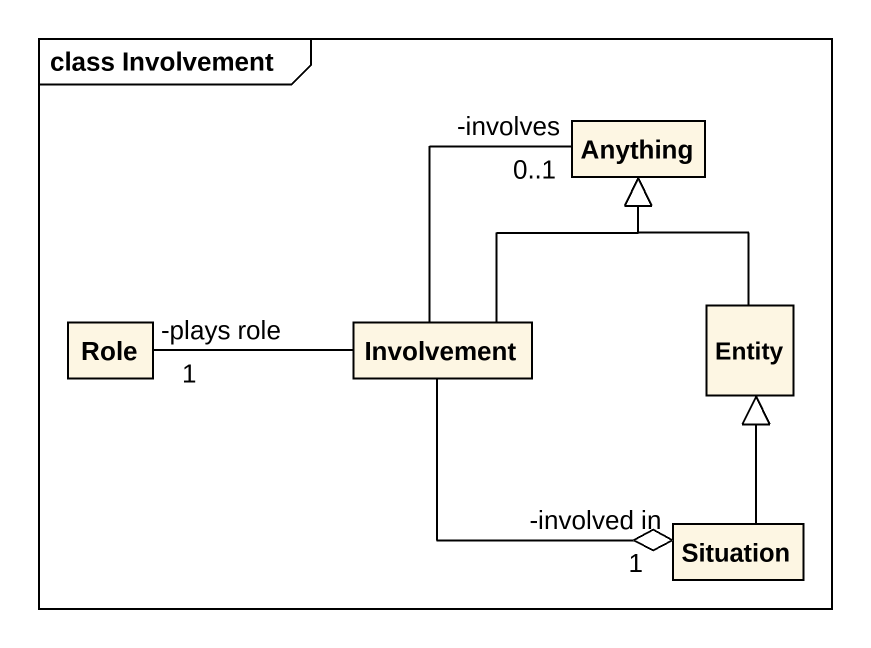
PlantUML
@startuml
mainframe class Involvement
hide circle
hide empty members
class Anything
class "Entity" as Entity_
class Role
class Involvement
class Situation
Entity_ -up-|> Anything
Involvement -up- "0..1\n-involves" Anything
Involvement -up-|> Anything
Involvement -left- "1\n-plays role" Role
Involvement --o "1\n-involved in" Situation
Situation -up-|> Entity_
@enduml
